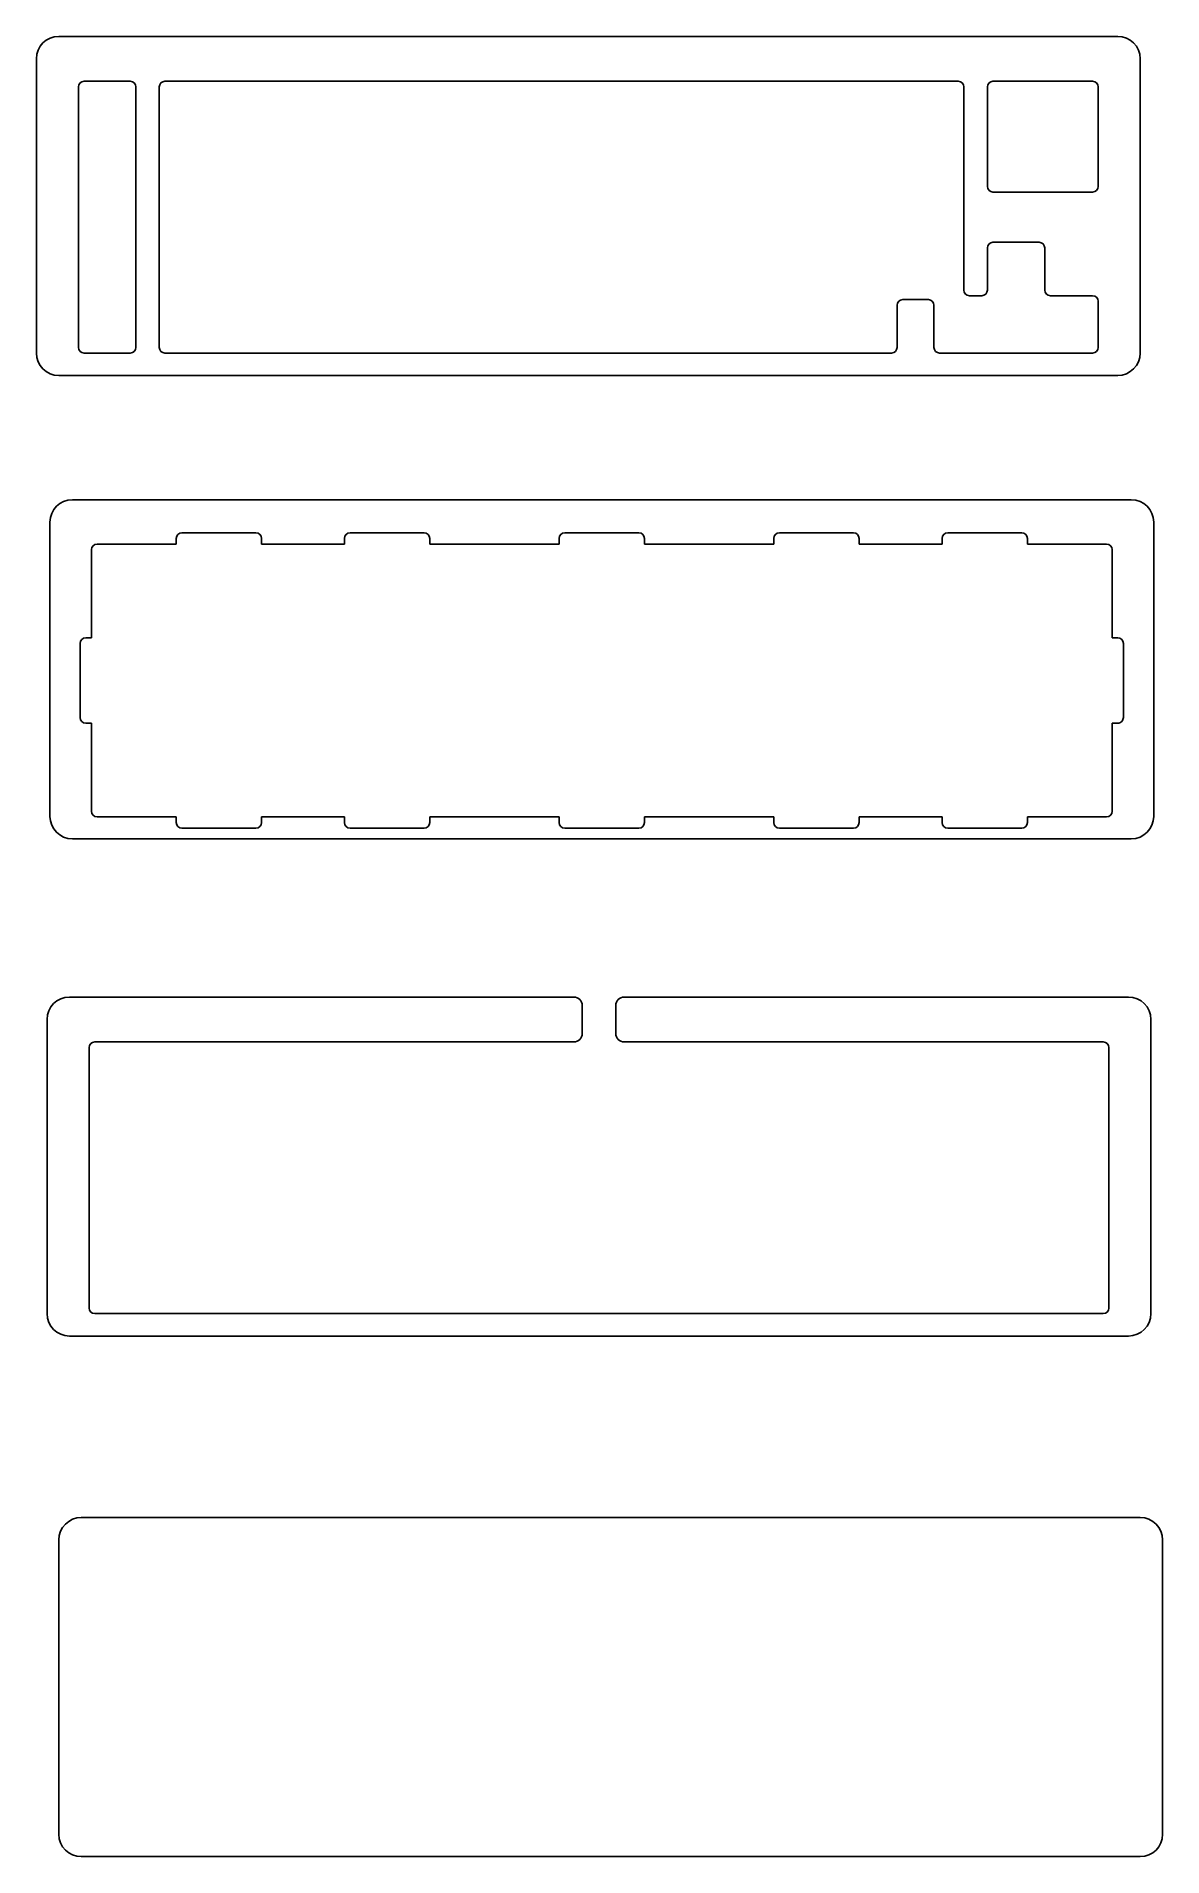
# Model space of a CAD drawing. Header units: millimetres. Extents: x -68 to 334, y -1240 to -591.
import ezdxf

# ---------------------------------------------------------------- set-up
doc = ezdxf.new("R2010")
doc.units = ezdxf.units.MM

msp = doc.modelspace()

# ---------------------------------------------------------------- linework, layer by layer
at = {"color": 0}
for p, q in [((317.84, -590.72), (-59.76, -590.72)), ((-67.76, -703.62), (-67.76, -598.72)), ((325.84, -598.72), (325.84, -703.62)), ((-52.76, -701.62), (-52.76, -608.72)), ((-50.76, -606.72), (-34.31, -606.72)), ((-32.31, -608.72), (-32.31, -701.62)), ((-23.94, -608.72), (-23.94, -701.62)), ((260.96, -606.72), (-21.94, -606.72)), ((262.96, -681.17), (262.96, -608.72)), ((271.34, -644.22), (271.34, -608.72)), ((273.34, -606.72), (308.84, -606.72)), ((310.84, -608.72), (310.84, -644.22)), ((308.84, -646.22), (273.34, -646.22)), ((271.34, -666.12), (271.34, -681.17)), ((289.79, -664.12), (273.34, -664.12)), ((291.79, -681.17), (291.79, -666.12)), ((239.15, -701.62), (239.15, -686.57)), ((241.15, -684.57), (250.29, -684.57)), ((252.29, -686.57), (252.29, -701.62)), ((269.34, -683.17), (264.96, -683.17)), ((308.84, -683.17), (293.79, -683.17)), ((310.84, -701.62), (310.84, -685.17)), ((-34.31, -703.62), (-50.76, -703.62)), ((-21.94, -703.62), (237.15, -703.62)), ((254.29, -703.62), (308.84, -703.62)), ((-59.76, -711.62), (317.84, -711.62)), ((322.65, -755.94), (-54.95, -755.94)), ((-62.95, -868.84), (-62.95, -763.94)), ((330.65, -763.94), (330.65, -868.84)), ((-46.15, -771.74), (-17.9, -771.74)), ((-17.9, -771.74), (-17.9, -769.74)), ((-15.9, -767.74), (10.5, -767.74)), ((12.5, -771.74), (12.5, -769.74)), ((42.1, -771.74), (12.5, -771.74)), ((42.1, -771.74), (42.1, -769.74)), ((44.1, -767.74), (70.5, -767.74)), ((72.5, -771.74), (72.5, -769.74)), ((118.65, -771.74), (72.5, -771.74)), ((120.65, -767.74), (147.05, -767.74)), ((195.2, -771.74), (149.05, -771.74)), ((195.2, -769.74), (195.2, -771.74)), ((197.2, -767.74), (223.6, -767.74)), ((225.6, -769.74), (225.6, -771.74)), ((255.2, -771.74), (225.6, -771.74)), ((255.2, -769.74), (255.2, -771.74)), ((257.2, -767.74), (283.6, -767.74)), ((285.6, -769.74), (285.6, -771.74)), ((285.6, -771.74), (313.85, -771.74)), ((-48.15, -805.19), (-48.15, -773.74)), ((315.85, -773.74), (315.85, -805.19)), ((-52.15, -833.59), (-52.15, -807.19)), ((319.85, -807.19), (319.85, -833.59)), ((-48.15, -867.04), (-48.15, -835.59)), ((315.85, -867.04), (315.85, -835.59)), ((-17.9, -869.04), (-46.15, -869.04)), ((-17.9, -871.04), (-17.9, -869.04)), ((12.5, -869.04), (42.1, -869.04)), ((12.5, -871.04), (12.5, -869.04)), ((42.1, -871.04), (42.1, -869.04)), ((72.5, -869.04), (118.65, -869.04)), ((72.5, -871.04), (72.5, -869.04)), ((149.05, -869.04), (195.2, -869.04)), ((195.2, -869.04), (195.2, -871.04)), ((225.6, -869.04), (255.2, -869.04)), ((225.6, -869.04), (225.6, -871.04)), ((255.2, -869.04), (255.2, -871.04)), ((285.6, -869.04), (313.85, -869.04)), ((285.6, -869.04), (285.6, -871.04)), ((10.5, -873.04), (-15.9, -873.04)), ((70.5, -873.04), (44.1, -873.04)), ((147.05, -873.04), (120.65, -873.04)), ((223.6, -873.04), (197.2, -873.04)), ((283.6, -873.04), (257.2, -873.04)), ((-54.95, -876.84), (322.65, -876.84)), ((123.85, -933.27), (-55.96, -933.27)), ((321.65, -933.27), (141.85, -933.27)), ((-63.96, -1046.17), (-63.96, -941.27)), ((329.65, -941.27), (329.65, -1046.17)), ((-48.96, -1044.17), (-48.96, -951.27)), ((-46.96, -949.27), (123.85, -949.27)), ((141.85, -949.27), (312.65, -949.27)), ((314.65, -951.27), (314.65, -1044.17)), ((312.65, -1046.17), (-46.96, -1046.17)), ((-55.96, -1054.17), (321.65, -1054.17)), ((325.82, -1118.87), (-51.78, -1118.87)), ((-59.78, -1231.77), (-59.78, -1126.87)), ((333.82, -1126.87), (333.82, -1231.77)), ((-51.78, -1239.77), (325.82, -1239.77))]:
    msp.add_line(p, q, dxfattribs=at)
at = {"color": 0, "linetype": 'Continuous'}
for p, q in [((118.65, -769.74), (118.65, -771.74)), ((149.05, -769.74), (149.05, -771.74)), ((-48.15, -805.19), (-50.15, -805.19)), ((317.85, -805.19), (315.85, -805.19)), ((-48.15, -835.59), (-50.15, -835.59)), ((317.85, -835.59), (315.85, -835.59)), ((118.65, -869.04), (118.65, -871.04)), ((149.05, -869.04), (149.05, -871.04))]:
    msp.add_line(p, q, dxfattribs=at)
for p, q in [((126.85, -946.27), (126.85, -936.27)), ((138.85, -946.27), (138.85, -936.27))]:
    msp.add_line(p, q)
for centre, radius, start, end in [((-59.76, -598.72), 8, 90, 180), ((317.84, -598.72), 8, 0, 90), ((-50.76, -608.72), 2, 90, 180), ((-34.31, -608.72), 2, 0, 90), ((-21.94, -608.72), 2, 90, 180), ((260.96, -608.72), 2, 0, 90), ((273.34, -608.72), 2, 90, 180), ((308.84, -608.72), 2, 0, 90), ((273.34, -644.22), 2, 180, 270), ((308.84, -644.22), 2, 270, 0), ((273.34, -666.12), 2, 90, 180), ((289.79, -666.12), 2, 0, 90), ((264.96, -681.17), 2, 180, 270), ((269.34, -681.17), 2, 270, 0), ((293.79, -681.17), 2, 180, 270), ((241.15, -686.57), 2, 90, 180), ((250.29, -686.57), 2, 0, 90), ((308.84, -685.17), 2, 0, 90), ((-59.76, -703.62), 8, 180, 270), ((-50.76, -701.62), 2, 180, 270), ((-34.31, -701.62), 2, 270, 0), ((-21.94, -701.62), 2, 180, 270), ((237.15, -701.62), 2, 270, 0), ((254.29, -701.62), 2, 180, 270), ((308.84, -701.62), 2, 270, 0), ((317.84, -703.62), 8, 270, 0), ((-54.95, -763.94), 8, 90, 180), ((322.65, -763.94), 8, 0, 90), ((-46.15, -773.74), 2, 90, 180), ((313.85, -773.74), 2, 0, 90), ((-54.95, -868.84), 8, 180, 270), ((-46.15, -867.04), 2, 180, 270), ((313.85, -867.04), 2, 270, 0), ((322.65, -868.84), 8, 270, 0), ((-55.96, -941.27), 8, 90, 180), ((123.85, -936.27), 3, 0, 90), ((141.85, -936.27), 3, 90, 180), ((321.65, -941.27), 8, 0, 90), ((123.85, -946.27), 3, 270, 0), ((141.85, -946.27), 3, 180, 270), ((-46.96, -951.27), 2, 90, 180), ((312.65, -951.27), 2, 0, 90), ((-46.96, -1044.17), 2, 180, 270), ((312.65, -1044.17), 2, 270, 0), ((-55.96, -1046.17), 8, 180, 270), ((321.65, -1046.17), 8, 270, 0), ((-51.78, -1126.87), 8, 90, 180), ((325.82, -1126.87), 8, 0, 90), ((-51.78, -1231.77), 8, 180, 270), ((325.82, -1231.77), 8, 270, 0)]:
    msp.add_arc(centre, radius, start, end)
for centre, start, end in [((-15.9, -769.74), 90, 180), ((10.5, -769.74), 0, 90), ((44.1, -769.74), 90, 180), ((70.5, -769.74), 0, 90), ((120.65, -769.74), 90, 180), ((147.05, -769.74), 0, 90), ((197.2, -769.74), 90, 180), ((223.6, -769.74), 0, 90), ((257.2, -769.74), 90, 180), ((283.6, -769.74), 0, 90), ((-50.15, -807.19), 90, 180), ((317.85, -807.19), 0, 90), ((-50.15, -833.59), 180, 270), ((317.85, -833.59), 270, 0.16106), ((-15.9, -871.04), 180, 270), ((10.5, -871.04), 270, 0), ((44.1, -871.04), 180, 270), ((70.5, -871.04), 270, 0), ((120.65, -871.04), 180, 270), ((147.05, -871.04), 270, 0), ((197.2, -871.04), 180, 270), ((223.6, -871.04), 270, 0), ((257.2, -871.04), 180, 270), ((283.6, -871.04), 270, 0)]:
    msp.add_arc(centre, 2, start, end, dxfattribs=at)

doc.saveas('drawing.dxf')
